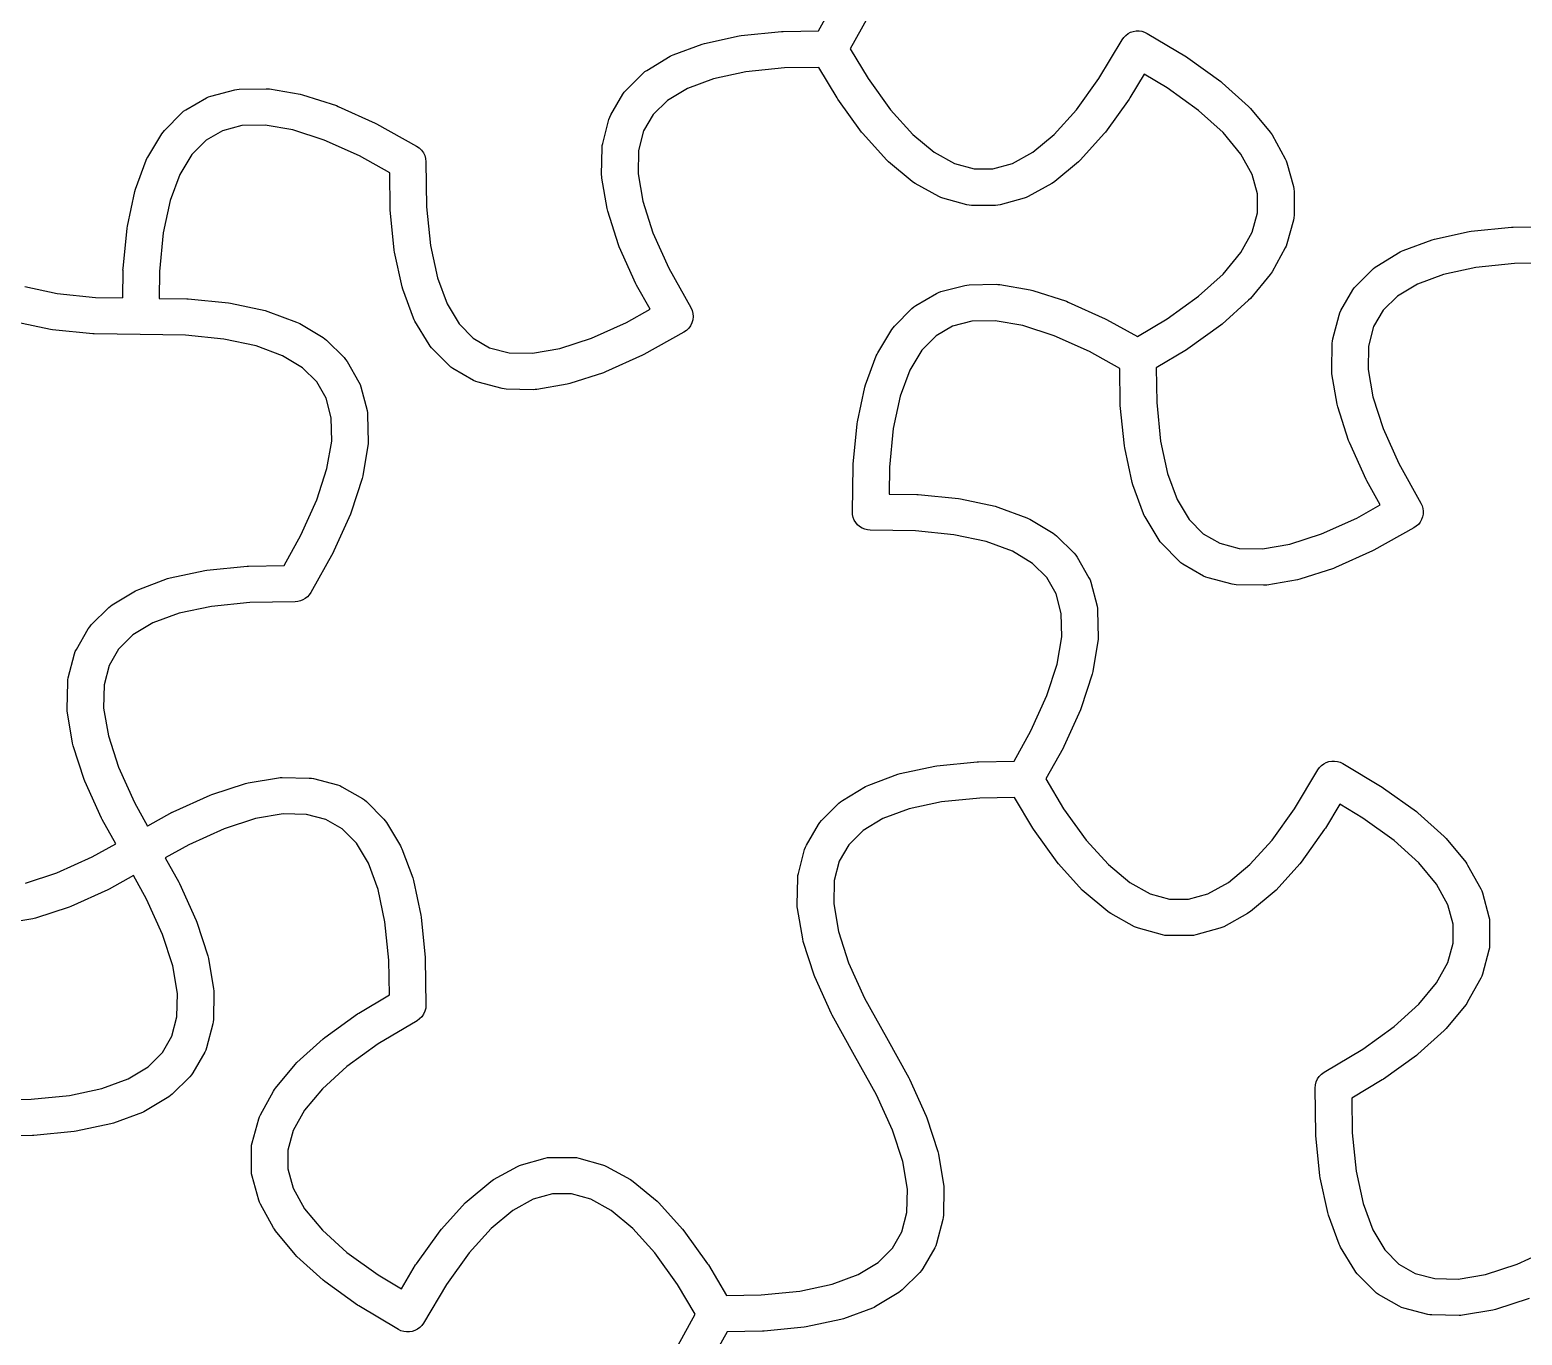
# Model space of a CAD drawing. Header units: millimetres. Extents: x 0 to 304, y 0 to 228.
# Drawn here: x 180.6 to 242.1, y 104.3 to 158 of the extents above; entities that cross this region are included whole.
import ezdxf

# ---------------------------------------------------------------- set-up
doc = ezdxf.new("R2010")
doc.units = ezdxf.units.MM
doc.layers.add('VISIBLE', color=7, linetype='CONTINUOUS')

msp = doc.modelspace()

# ---------------------------------------------------------------- linework, layer by layer
at = {"layer": 'VISIBLE'}
for p, q in [((213.100821, 157.928186), (213.795347, 159.173115)), ((209.921563, 157.736654), (211.579557, 157.903059)), ((211.579557, 157.903059), (211.643412, 157.906727)), ((211.643412, 157.906727), (213.100821, 157.928186)), ((215.120881, 158.470276), (214.410761, 157.197393)), ((225.845655, 157.819591), (225.949897, 157.874219)), ((225.949897, 157.874219), (226.061402, 157.911866)), ((226.061402, 157.911866), (226.177423, 157.931607)), ((226.177423, 157.931607), (226.295104, 157.932956)), ((226.295104, 157.932956), (226.411547, 157.915878)), ((226.411547, 157.915878), (226.523885, 157.880795)), ((226.523885, 157.880795), (226.629351, 157.82857)), ((207.118416, 156.947561), (208.310609, 157.389304)), ((208.310609, 157.389304), (208.414558, 157.41949)), ((208.414558, 157.41949), (209.839825, 157.723865)), ((209.839825, 157.723865), (209.921563, 157.736654)), ((224.64802, 155.973452), (225.600902, 157.569165)), ((225.600902, 157.569165), (225.668982, 157.665163)), ((225.668982, 157.665163), (225.751241, 157.749329)), ((225.751241, 157.749329), (225.845655, 157.819591)), ((226.629351, 157.82857), (228.252546, 156.859278)), ((206.032758, 156.307932), (206.99153, 156.886444)), ((206.99153, 156.886444), (207.053535, 156.919987)), ((207.053535, 156.919987), (207.118416, 156.947561)), ((214.410761, 157.197393), (215.141638, 155.973452)), ((228.252546, 156.859278), (228.306013, 156.824173)), ((228.306013, 156.824173), (229.658676, 155.851065)), ((205.168712, 155.485215), (205.893716, 156.199894)), ((205.893716, 156.199894), (205.960055, 156.258008)), ((205.960055, 156.258008), (206.032758, 156.307932)), ((210.11258, 156.24829), (208.780895, 155.9639)), ((211.697503, 156.407361), (210.11258, 156.24829)), ((213.122905, 156.428349), (211.697503, 156.407361)), ((213.870194, 155.176925), (213.122905, 156.428349)), ((226.504235, 156.156193), (225.919464, 155.176925)), ((227.45602, 155.587833), (226.504235, 156.156193)), ((188.092662, 155.252432), (189.077874, 155.50886)), ((189.077874, 155.50886), (189.164383, 155.526018)), ((189.164383, 155.526018), (189.252307, 155.532902)), ((189.252307, 155.532902), (190.371884, 155.554522)), ((190.371884, 155.554522), (190.442354, 155.552569)), ((190.442354, 155.552569), (190.512329, 155.544008)), ((190.512329, 155.544008), (191.76567, 155.330472)), ((205.045706, 155.326096), (205.101851, 155.409797)), ((205.101851, 155.409797), (205.168712, 155.485215)), ((207.70591, 155.565586), (206.883606, 155.069418)), ((208.780895, 155.9639), (207.70591, 155.565586)), ((215.141638, 155.973452), (216.071859, 154.680404)), ((223.717799, 154.680404), (224.64802, 155.973452)), ((228.749068, 154.657613), (227.45602, 155.587833)), ((229.658676, 155.851065), (229.723068, 155.799121)), ((229.723068, 155.799121), (230.805198, 154.822891)), ((187.056331, 154.685243), (187.906576, 155.176133)), ((187.906576, 155.176133), (187.99705, 155.220548)), ((187.99705, 155.220548), (188.092662, 155.252432)), ((191.76567, 155.330472), (191.870785, 155.304639)), ((191.870785, 155.304639), (193.25729, 154.855602)), ((193.25729, 154.855602), (193.334472, 154.825809)), ((193.334472, 154.825809), (194.853539, 154.140923)), ((204.554816, 154.47585), (205.045706, 155.326096)), ((206.883606, 155.069418), (206.294005, 154.488214)), ((213.905298, 155.123459), (213.870194, 155.176925)), ((214.878406, 153.770796), (213.905298, 155.123459)), ((225.88436, 155.123459), (224.911252, 153.770796)), ((225.919464, 155.176925), (225.88436, 155.123459)), ((230.805198, 154.822891), (230.880128, 154.744774)), ((186.182532, 153.837233), (186.897211, 154.562237)), ((186.897211, 154.562237), (186.972629, 154.629098)), ((186.972629, 154.629098), (187.056331, 154.685243)), ((204.22209, 153.304553), (204.478517, 154.289764)), ((204.478517, 154.289764), (204.510401, 154.385376)), ((204.510401, 154.385376), (204.554816, 154.47585)), ((206.294005, 154.488214), (205.904593, 153.813732)), ((216.071859, 154.680404), (216.98399, 153.669326)), ((222.805668, 153.669326), (223.717799, 154.680404)), ((229.760146, 153.745482), (228.749068, 154.657613)), ((230.880128, 154.744774), (231.691725, 153.766117)), ((185.495983, 152.739419), (186.074494, 153.698191)), ((186.074494, 153.698191), (186.124419, 153.770894)), ((186.124419, 153.770894), (186.182532, 153.837233)), ((188.568695, 153.826356), (187.894212, 153.436944)), ((189.369905, 154.034893), (188.568695, 153.826356)), ((190.330126, 154.053436), (189.369905, 154.034893)), ((191.460248, 153.860893), (190.330126, 154.053436)), ((192.755715, 153.441339), (191.460248, 153.860893)), ((194.853539, 154.140923), (194.910674, 154.112172)), ((194.910674, 154.112172), (196.561703, 153.19109)), ((205.904593, 153.813732), (205.696056, 153.012521)), ((214.930351, 153.706404), (214.878406, 153.770796)), ((215.906581, 152.624274), (214.930351, 153.706404)), ((216.98399, 153.669326), (217.866433, 152.937518)), ((221.923226, 152.937518), (222.805668, 153.669326)), ((224.859307, 153.706404), (223.883078, 152.624274)), ((224.911252, 153.770796), (224.859307, 153.706404)), ((230.491953, 152.863039), (229.760146, 153.745482)), ((231.691725, 153.766117), (231.734127, 153.709797)), ((231.734127, 153.709797), (231.771053, 153.649745)), ((231.771053, 153.649745), (232.312118, 152.669354)), ((187.894212, 153.436944), (187.313009, 152.847343)), ((194.207834, 152.786637), (192.755715, 153.441339)), ((196.561703, 153.19109), (196.669886, 153.117689)), ((196.669886, 153.117689), (196.76368, 153.026617)), ((196.76368, 153.026617), (196.840234, 152.920642)), ((204.176428, 152.010543), (204.198047, 153.130119)), ((204.198047, 153.130119), (204.204931, 153.218044)), ((204.204931, 153.218044), (204.22209, 153.304553)), ((205.696056, 153.012521), (205.677514, 152.052301)), ((184.993123, 151.42034), (185.434866, 152.612533)), ((185.434866, 152.612533), (185.462439, 152.677414)), ((185.462439, 152.677414), (185.495983, 152.739419)), ((187.313009, 152.847343), (186.81684, 152.025039)), ((195.452763, 152.092112), (194.207834, 152.786637)), ((196.840234, 152.920642), (196.897223, 152.802983)), ((196.897223, 152.802983), (196.932915, 152.677216)), ((196.932915, 152.677216), (196.946225, 152.547162)), ((196.946225, 152.547162), (196.973588, 150.688793)), ((215.984697, 152.549344), (215.906581, 152.624274)), ((216.963355, 151.737746), (215.984697, 152.549344)), ((217.866433, 152.937518), (218.707279, 152.473466)), ((218.707279, 152.473466), (219.505417, 152.253459)), ((220.284242, 152.253459), (221.082379, 152.473466)), ((221.082379, 152.473466), (221.923226, 152.937518)), ((223.804961, 152.549344), (222.826304, 151.737746)), ((223.883078, 152.624274), (223.804961, 152.549344)), ((230.956005, 152.022192), (230.491953, 152.863039)), ((232.312118, 152.669354), (232.350119, 152.589767)), ((232.350119, 152.589767), (232.378514, 152.506269)), ((232.378514, 152.506269), (232.649046, 151.524837)), ((186.81684, 152.025039), (186.418526, 150.950054)), ((195.474222, 150.634703), (195.452763, 152.092112)), ((204.178381, 151.940073), (204.176428, 152.010543)), ((204.186942, 151.870098), (204.178381, 151.940073)), ((204.400477, 150.616757), (204.186942, 151.870098)), ((205.677514, 152.052301), (205.870056, 150.922179)), ((217.019674, 151.695345), (216.963355, 151.737746)), ((219.505417, 152.253459), (220.284242, 152.253459)), ((222.826304, 151.737746), (222.769984, 151.695345)), ((231.176013, 151.224055), (230.956005, 152.022192)), ((184.658562, 149.891124), (184.962936, 151.316391)), ((184.962936, 151.316391), (184.993123, 151.42034)), ((217.079727, 151.658419), (217.019674, 151.695345)), ((218.060118, 151.117354), (217.079727, 151.658419)), ((218.139705, 151.079353), (218.060118, 151.117354)), ((221.72954, 151.117354), (221.649953, 151.079353)), ((222.709932, 151.658419), (221.72954, 151.117354)), ((222.769984, 151.695345), (222.709932, 151.658419)), ((231.176013, 150.44523), (231.176013, 151.224055)), ((232.649046, 151.524837), (232.66924, 151.426092)), ((232.66924, 151.426092), (232.676013, 151.325532)), ((232.676013, 151.325532), (232.676013, 150.343753)), ((186.418526, 150.950054), (186.134137, 149.618369)), ((195.47789, 150.570848), (195.474222, 150.634703)), ((195.644295, 148.912853), (195.47789, 150.570848)), ((196.973588, 150.688793), (197.132659, 149.103871)), ((204.42631, 150.511641), (204.400477, 150.616757)), ((204.875347, 149.125136), (204.42631, 150.511641)), ((205.870056, 150.922179), (206.28961, 149.626711)), ((218.223203, 151.050958), (218.139705, 151.079353)), ((219.204635, 150.780426), (218.223203, 151.050958)), ((219.303379, 150.760231), (219.204635, 150.780426)), ((219.40394, 150.753459), (219.303379, 150.760231)), ((220.385719, 150.753459), (219.40394, 150.753459)), ((220.486279, 150.760231), (220.385719, 150.753459)), ((220.585023, 150.780426), (220.486279, 150.760231)), ((221.566455, 151.050958), (220.585023, 150.780426)), ((221.649953, 151.079353), (221.566455, 151.050958)), ((184.645772, 149.809386), (184.658562, 149.891124)), ((230.956005, 149.647093), (231.176013, 150.44523)), ((232.649046, 150.144448), (232.378514, 149.163016)), ((232.66924, 150.243193), (232.649046, 150.144448)), ((232.676013, 150.343753), (232.66924, 150.243193)), ((241.691935, 149.855249), (243.58231, 149.883084)), ((184.479368, 148.151392), (184.645772, 149.809386)), ((186.134137, 149.618369), (185.975066, 148.033447)), ((206.28961, 149.626711), (206.944312, 148.174593)), ((230.491953, 148.806246), (230.956005, 149.647093)), ((237.166939, 148.896083), (238.359132, 149.337827)), ((238.359132, 149.337827), (238.463081, 149.368013)), ((238.463081, 149.368013), (239.888348, 149.672387)), ((239.888348, 149.672387), (239.970085, 149.685177)), ((239.970085, 149.685177), (241.62808, 149.851582)), ((241.62808, 149.851582), (241.691935, 149.855249)), ((195.657085, 148.831116), (195.644295, 148.912853)), ((195.961459, 147.405849), (195.657085, 148.831116)), ((197.132659, 149.103871), (197.417049, 147.772186)), ((204.90514, 149.047955), (204.875347, 149.125136)), ((205.590026, 147.528887), (204.90514, 149.047955)), ((229.760146, 147.923803), (230.491953, 148.806246)), ((232.312118, 148.999931), (231.771053, 148.01954)), ((232.350119, 149.079519), (232.312118, 148.999931)), ((232.378514, 149.163016), (232.350119, 149.079519)), ((236.081281, 148.256455), (237.040053, 148.834966)), ((237.040053, 148.834966), (237.102058, 148.86851)), ((237.102058, 148.86851), (237.166939, 148.896083)), ((184.4757, 148.087537), (184.458907, 146.947081)), ((184.4757, 148.087537), (184.479368, 148.151392)), ((185.975066, 148.033447), (185.958745, 146.924997)), ((206.944312, 148.174593), (207.849799, 146.551517)), ((235.217234, 147.433738), (235.942238, 148.148417)), ((235.942238, 148.148417), (236.008578, 148.206531)), ((236.008578, 148.206531), (236.081281, 148.256455)), ((240.161103, 148.196812), (238.829418, 147.912423)), ((241.746025, 148.355883), (240.161103, 148.196812)), ((243.171428, 148.376871), (241.746025, 148.355883)), ((197.417049, 147.772186), (197.815363, 146.697201)), ((205.618778, 147.471753), (205.590026, 147.528887)), ((206.174463, 146.475693), (205.618778, 147.471753)), ((218.141185, 147.200954), (219.126396, 147.457382)), ((219.126396, 147.457382), (219.212905, 147.47454)), ((219.212905, 147.47454), (219.30083, 147.481425)), ((219.30083, 147.481425), (220.420406, 147.503044)), ((220.420406, 147.503044), (220.490876, 147.501091)), ((220.490876, 147.501091), (220.560851, 147.49253)), ((220.560851, 147.49253), (221.814192, 147.278995)), ((228.749068, 147.011673), (229.760146, 147.923803)), ((231.691725, 147.903168), (230.880128, 146.924511)), ((231.734127, 147.959488), (231.691725, 147.903168)), ((231.771053, 148.01954), (231.734127, 147.959488)), ((235.150373, 147.35832), (235.217234, 147.433738)), ((237.754433, 147.514109), (236.932128, 147.01794)), ((238.829418, 147.912423), (237.754433, 147.514109)), ((180.43385, 147.406862), (181.765535, 147.122473)), ((181.765535, 147.122473), (183.350457, 146.963402)), ((183.350457, 146.963402), (184.458907, 146.947081)), ((185.958745, 146.924997), (187.099201, 146.908204)), ((187.099201, 146.908204), (187.163056, 146.904536)), ((187.163056, 146.904536), (188.82105, 146.738132)), ((195.991645, 147.3019), (195.961459, 147.405849)), ((196.433388, 146.109707), (195.991645, 147.3019)), ((217.104853, 146.633766), (217.955099, 147.124655)), ((217.955099, 147.124655), (218.045573, 147.169071)), ((218.045573, 147.169071), (218.141185, 147.200954)), ((221.814192, 147.278995), (221.919308, 147.253162)), ((221.919308, 147.253162), (223.305813, 146.804125)), ((223.305813, 146.804125), (223.382994, 146.774332)), ((227.45602, 146.081452), (228.749068, 147.011673)), ((230.805198, 146.846394), (229.723068, 145.870165)), ((230.880128, 146.924511), (230.805198, 146.846394)), ((234.603339, 146.424373), (235.094228, 147.274618)), ((235.094228, 147.274618), (235.150373, 147.35832)), ((236.932128, 147.01794), (236.342528, 146.436737)), ((188.82105, 146.738132), (188.902788, 146.725342)), ((188.902788, 146.725342), (190.328055, 146.420968)), ((190.328055, 146.420968), (190.432004, 146.390781)), ((190.432004, 146.390781), (191.624197, 145.949038)), ((197.815363, 146.697201), (198.311531, 145.874897)), ((205.206356, 145.935602), (206.174463, 146.475693)), ((207.849799, 146.551517), (207.903299, 146.432231)), ((207.903299, 146.432231), (207.935272, 146.305468)), ((207.935272, 146.305468), (207.944748, 146.175078)), ((216.231055, 145.785756), (216.945734, 146.51076)), ((216.945734, 146.51076), (217.021152, 146.577621)), ((217.021152, 146.577621), (217.104853, 146.633766)), ((223.382994, 146.774332), (224.902062, 146.089446)), ((234.270612, 145.253075), (234.52704, 146.238287)), ((234.52704, 146.238287), (234.558924, 146.333899)), ((234.558924, 146.333899), (234.603339, 146.424373)), ((236.342528, 146.436737), (235.953115, 145.762254)), ((181.49278, 145.646898), (180.067513, 145.951272)), ((181.574517, 145.634108), (181.49278, 145.646898)), ((183.232512, 145.467703), (181.574517, 145.634108)), ((191.624197, 145.949038), (191.689078, 145.921465)), ((191.689078, 145.921465), (191.751083, 145.887921)), ((191.751083, 145.887921), (192.709855, 145.30941)), ((196.460962, 146.044826), (196.433388, 146.109707)), ((196.494506, 145.982821), (196.460962, 146.044826)), ((197.073017, 145.024049), (196.494506, 145.982821)), ((198.311531, 145.874897), (198.892735, 145.285296)), ((203.754238, 145.280901), (205.206356, 145.935602)), ((207.668409, 145.604551), (207.560226, 145.53115)), ((207.762203, 145.695623), (207.668409, 145.604551)), ((207.838757, 145.801598), (207.762203, 145.695623)), ((207.895746, 145.919256), (207.838757, 145.801598)), ((207.931438, 146.045024), (207.895746, 145.919256)), ((207.944748, 146.175078), (207.931438, 146.045024)), ((215.544506, 144.687941), (216.123017, 145.646713)), ((216.123017, 145.646713), (216.172941, 145.719416)), ((216.172941, 145.719416), (216.231055, 145.785756)), ((218.617217, 145.774879), (217.942735, 145.385466)), ((219.418428, 145.983416), (218.617217, 145.774879)), ((220.378649, 146.001958), (219.418428, 145.983416)), ((221.50877, 145.809416), (220.378649, 146.001958)), ((222.804238, 145.389862), (221.50877, 145.809416)), ((224.902062, 146.089446), (224.959196, 146.060694)), ((224.959196, 146.060694), (226.232079, 145.350574)), ((226.232079, 145.350574), (227.45602, 146.081452)), ((229.658676, 145.81822), (228.306013, 144.845112)), ((229.723068, 145.870165), (229.658676, 145.81822)), ((235.953115, 145.762254), (235.744579, 144.961044)), ((183.296367, 145.464036), (183.232512, 145.467703)), ((185.186742, 145.436201), (183.296367, 145.464036)), ((187.045111, 145.408838), (185.186742, 145.436201)), ((188.630033, 145.249767), (187.045111, 145.408838)), ((189.961718, 144.965378), (188.630033, 145.249767)), ((191.036703, 144.567063), (189.961718, 144.965378)), ((192.709855, 145.30941), (192.782558, 145.259485)), ((192.782558, 145.259485), (192.848897, 145.201372)), ((192.848897, 145.201372), (193.573901, 144.486693)), ((197.122941, 144.951346), (197.073017, 145.024049)), ((198.892735, 145.285296), (199.567217, 144.895883)), ((202.45877, 144.861347), (203.754238, 145.280901)), ((207.560226, 145.53115), (205.909196, 144.610068)), ((217.942735, 145.385466), (217.361531, 144.795866)), ((224.256356, 144.73516), (222.804238, 145.389862)), ((234.22495, 143.959065), (234.24657, 145.078642)), ((234.24657, 145.078642), (234.253454, 145.166567)), ((234.253454, 145.166567), (234.270612, 145.253075)), ((235.744579, 144.961044), (235.726036, 144.000823)), ((191.859007, 144.070895), (191.036703, 144.567063)), ((193.573901, 144.486693), (193.640762, 144.411275)), ((193.640762, 144.411275), (193.696907, 144.327573)), ((197.181055, 144.885006), (197.122941, 144.951346)), ((197.895734, 144.160002), (197.181055, 144.885006)), ((199.567217, 144.895883), (200.368428, 144.687347)), ((200.368428, 144.687347), (201.328649, 144.668804)), ((201.328649, 144.668804), (202.45877, 144.861347)), ((205.852062, 144.581317), (204.332994, 143.896431)), ((205.909196, 144.610068), (205.852062, 144.581317)), ((215.041645, 143.368863), (215.483388, 144.561056)), ((215.483388, 144.561056), (215.510962, 144.625936)), ((215.510962, 144.625936), (215.544506, 144.687941)), ((217.361531, 144.795866), (216.865363, 143.973562)), ((225.501286, 144.040635), (224.256356, 144.73516)), ((228.252546, 144.810008), (227.001123, 144.062719)), ((228.306013, 144.845112), (228.252546, 144.810008)), ((192.448608, 143.489692), (191.859007, 144.070895)), ((193.696907, 144.327573), (194.187797, 143.477328)), ((197.971152, 144.093141), (197.895734, 144.160002)), ((198.054853, 144.036996), (197.971152, 144.093141)), ((198.905099, 143.546107), (198.054853, 144.036996)), ((204.255813, 143.866638), (202.869308, 143.4176)), ((204.332994, 143.896431), (204.255813, 143.866638)), ((216.865363, 143.973562), (216.467049, 142.898577)), ((225.522745, 142.583226), (225.501286, 144.040635)), ((227.001123, 144.062719), (227.022111, 142.637316)), ((234.226903, 143.888596), (234.22495, 143.959065)), ((234.235464, 143.81862), (234.226903, 143.888596)), ((234.449, 142.56528), (234.235464, 143.81862)), ((235.726036, 144.000823), (235.918579, 142.870702)), ((192.83802, 142.815209), (192.448608, 143.489692)), ((194.187797, 143.477328), (194.232212, 143.386854)), ((194.232212, 143.386854), (194.264096, 143.291241)), ((194.264096, 143.291241), (194.520524, 142.30603)), ((198.995573, 143.501692), (198.905099, 143.546107)), ((199.091185, 143.469808), (198.995573, 143.501692)), ((200.076396, 143.21338), (199.091185, 143.469808)), ((200.162905, 143.196222), (200.076396, 143.21338)), ((200.25083, 143.189338), (200.162905, 143.196222)), ((201.370406, 143.167718), (200.25083, 143.189338)), ((201.440876, 143.169671), (201.370406, 143.167718)), ((201.510851, 143.178232), (201.440876, 143.169671)), ((202.764192, 143.391768), (201.510851, 143.178232)), ((202.869308, 143.4176), (202.764192, 143.391768)), ((214.707085, 141.839647), (215.011459, 143.264913)), ((215.011459, 143.264913), (215.041645, 143.368863)), ((193.046557, 142.013998), (192.83802, 142.815209)), ((216.467049, 142.898577), (216.182659, 141.566892)), ((225.526413, 142.51937), (225.522745, 142.583226)), ((225.692818, 140.861376), (225.526413, 142.51937)), ((227.022111, 142.637316), (227.181182, 141.052393)), ((234.474832, 142.460164), (234.449, 142.56528)), ((235.918579, 142.870702), (236.338133, 141.575234)), ((193.0651, 141.053778), (193.046557, 142.013998)), ((194.520524, 142.30603), (194.537682, 142.219521)), ((194.537682, 142.219521), (194.544566, 142.131597)), ((194.544566, 142.131597), (194.566186, 141.01202)), ((234.92387, 141.073659), (234.474832, 142.460164)), ((214.52789, 140.099915), (214.694295, 141.757909)), ((214.694295, 141.757909), (214.707085, 141.839647)), ((216.182659, 141.566892), (216.023588, 139.981969)), ((236.338133, 141.575234), (236.992834, 140.123115)), ((192.872557, 139.923656), (193.0651, 141.053778)), ((194.555672, 140.871575), (194.342136, 139.618234)), ((194.564233, 140.94155), (194.555672, 140.871575)), ((194.566186, 141.01202), (194.564233, 140.94155)), ((225.705607, 140.779639), (225.692818, 140.861376)), ((226.009982, 139.354372), (225.705607, 140.779639)), ((227.181182, 141.052393), (227.465571, 139.720709)), ((234.953662, 140.996478), (234.92387, 141.073659)), ((235.638549, 139.47741), (234.953662, 140.996478)), ((214.524222, 140.036059), (214.52789, 140.099915)), ((236.992834, 140.123115), (237.898321, 138.500039)), ((192.453003, 138.628189), (192.872557, 139.923656)), ((194.316303, 139.513118), (193.867266, 138.126614)), ((194.342136, 139.618234), (194.316303, 139.513118)), ((214.496388, 138.145685), (214.524222, 140.036059)), ((216.023588, 139.981969), (216.007267, 138.873519)), ((227.465571, 139.720709), (227.863886, 138.645723)), ((235.6673, 139.420276), (235.638549, 139.47741)), ((216.007267, 138.873519), (217.147723, 138.856727)), ((217.147723, 138.856727), (217.211579, 138.853059)), ((217.211579, 138.853059), (218.869573, 138.686654)), ((226.040168, 139.250422), (226.009982, 139.354372)), ((226.481911, 138.058229), (226.040168, 139.250422)), ((236.222985, 138.424216), (235.6673, 139.420276)), ((191.798301, 137.17607), (192.453003, 138.628189)), ((218.869573, 138.686654), (218.951311, 138.673865)), ((218.951311, 138.673865), (220.376577, 138.36949)), ((220.376577, 138.36949), (220.480527, 138.339304)), ((220.480527, 138.339304), (221.67272, 137.897561)), ((227.863886, 138.645723), (228.360054, 137.823419)), ((235.254879, 137.884125), (236.222985, 138.424216)), ((237.898321, 138.500039), (237.947418, 138.393081)), ((237.947418, 138.393081), (237.979179, 138.279759)), ((237.979179, 138.279759), (237.992821, 138.162863)), ((193.837473, 138.049432), (193.152587, 136.530365)), ((193.867266, 138.126614), (193.837473, 138.049432)), ((214.503893, 138.028235), (214.496388, 138.145685)), ((214.529679, 137.913407), (214.503893, 138.028235)), ((214.573111, 137.804025), (214.529679, 137.913407)), ((214.633119, 137.702785), (214.573111, 137.804025)), ((214.708226, 137.612178), (214.633119, 137.702785)), ((214.796582, 137.534436), (214.708226, 137.612178)), ((221.67272, 137.897561), (221.7376, 137.869987)), ((221.7376, 137.869987), (221.799606, 137.836444)), ((221.799606, 137.836444), (222.758377, 137.257932)), ((226.509485, 137.993349), (226.481911, 138.058229)), ((226.543028, 137.931344), (226.509485, 137.993349)), ((227.121539, 136.972572), (226.543028, 137.931344)), ((228.360054, 137.823419), (228.941258, 137.233819)), ((233.80276, 137.229423), (235.254879, 137.884125)), ((237.793261, 137.624643), (237.70671, 137.544897)), ((237.866273, 137.716947), (237.793261, 137.624643)), ((237.923945, 137.819536), (237.866273, 137.716947)), ((237.96486, 137.929884), (237.923945, 137.819536)), ((237.988008, 138.045273), (237.96486, 137.929884)), ((237.992821, 138.162863), (237.988008, 138.045273)), ((191.103776, 135.931141), (191.798301, 137.17607)), ((214.896012, 137.471473), (214.796582, 137.534436)), ((215.004067, 137.42484), (214.896012, 137.471473)), ((215.118087, 137.395684), (215.004067, 137.42484)), ((215.235265, 137.384724), (215.118087, 137.395684)), ((217.093633, 137.357361), (215.235265, 137.384724)), ((218.678556, 137.19829), (217.093633, 137.357361)), ((220.010241, 136.9139), (218.678556, 137.19829)), ((222.758377, 137.257932), (222.83108, 137.208008)), ((222.83108, 137.208008), (222.89742, 137.149894)), ((222.89742, 137.149894), (223.622424, 136.435215)), ((228.941258, 137.233819), (229.61574, 136.844406)), ((232.507293, 136.809869), (233.80276, 137.229423)), ((237.608749, 137.479673), (235.957719, 136.558591)), ((237.70671, 137.544897), (237.608749, 137.479673)), ((193.123836, 136.47323), (192.202754, 134.822201)), ((193.152587, 136.530365), (193.123836, 136.47323)), ((221.085226, 136.515586), (220.010241, 136.9139)), ((221.90753, 136.019418), (221.085226, 136.515586)), ((223.622424, 136.435215), (223.689285, 136.359797)), ((223.689285, 136.359797), (223.74543, 136.276096)), ((227.171464, 136.899869), (227.121539, 136.972572)), ((227.229578, 136.833529), (227.171464, 136.899869)), ((227.944256, 136.108525), (227.229578, 136.833529)), ((229.61574, 136.844406), (230.416951, 136.635869)), ((230.416951, 136.635869), (231.377171, 136.617327)), ((231.377171, 136.617327), (232.507293, 136.809869)), ((235.900584, 136.52984), (234.381517, 135.844953)), ((235.957719, 136.558591), (235.900584, 136.52984)), ((187.924517, 135.739609), (189.582512, 135.906014)), ((189.582512, 135.906014), (189.646367, 135.909682)), ((189.646367, 135.909682), (191.103776, 135.931141)), ((222.49713, 135.438214), (221.90753, 136.019418)), ((223.74543, 136.276096), (224.236319, 135.42585)), ((228.019674, 136.041664), (227.944256, 136.108525)), ((228.103376, 135.985519), (228.019674, 136.041664)), ((228.953621, 135.49463), (228.103376, 135.985519)), ((234.304335, 135.815161), (232.917831, 135.366123)), ((234.381517, 135.844953), (234.304335, 135.815161)), ((185.121371, 134.950515), (186.313564, 135.392259)), ((186.313564, 135.392259), (186.417513, 135.422445)), ((186.417513, 135.422445), (187.84278, 135.726819)), ((187.84278, 135.726819), (187.924517, 135.739609)), ((222.886543, 134.763732), (222.49713, 135.438214)), ((224.236319, 135.42585), (224.280735, 135.335376)), ((224.280735, 135.335376), (224.312618, 135.239764)), ((224.312618, 135.239764), (224.569046, 134.254553)), ((229.044095, 135.450214), (228.953621, 135.49463)), ((229.139708, 135.418331), (229.044095, 135.450214)), ((230.124919, 135.161903), (229.139708, 135.418331)), ((230.211428, 135.144745), (230.124919, 135.161903)), ((230.299353, 135.137861), (230.211428, 135.144745)), ((231.418929, 135.116241), (230.299353, 135.137861)), ((232.812715, 135.34029), (231.559374, 135.126755)), ((232.917831, 135.366123), (232.812715, 135.34029)), ((184.035713, 134.310887), (184.994485, 134.889398)), ((184.994485, 134.889398), (185.05649, 134.922942)), ((185.05649, 134.922942), (185.121371, 134.950515)), ((191.88311, 134.516735), (191.779378, 134.47425)), ((191.979352, 134.574206), (191.88311, 134.516735)), ((192.065953, 134.645378), (191.979352, 134.574206)), ((192.140979, 134.728664), (192.065953, 134.645378)), ((192.202754, 134.822201), (192.140979, 134.728664)), ((223.09508, 133.962521), (222.886543, 134.763732)), ((231.489399, 135.118194), (231.418929, 135.116241)), ((231.559374, 135.126755), (231.489399, 135.118194)), ((183.171666, 133.48817), (183.89667, 134.202849)), ((183.89667, 134.202849), (183.96301, 134.260963)), ((183.96301, 134.260963), (184.035713, 134.310887)), ((186.78385, 133.966855), (185.708865, 133.568541)), ((188.115535, 134.251244), (186.78385, 133.966855)), ((189.700457, 134.410315), (188.115535, 134.251244)), ((191.558826, 134.437679), (189.700457, 134.410315)), ((191.670472, 134.4477), (191.558826, 134.437679)), ((191.779378, 134.47425), (191.670472, 134.4477)), ((223.113622, 133.002301), (223.09508, 133.962521)), ((224.569046, 134.254553), (224.586204, 134.168044)), ((224.586204, 134.168044), (224.593089, 134.080119)), ((224.593089, 134.080119), (224.614708, 132.960543)), ((182.557771, 132.478805), (183.04866, 133.32905)), ((183.04866, 133.32905), (183.104806, 133.412752)), ((183.104806, 133.412752), (183.171666, 133.48817)), ((185.708865, 133.568541), (184.886561, 133.072372)), ((184.886561, 133.072372), (184.29696, 132.491169)), ((222.92108, 131.872179), (223.113622, 133.002301)), ((224.604194, 132.820098), (224.390659, 131.566757)), ((224.612755, 132.890073), (224.604194, 132.820098)), ((224.614708, 132.960543), (224.612755, 132.890073)), ((182.225044, 131.307507), (182.481472, 132.292719)), ((182.481472, 132.292719), (182.513356, 132.388331)), ((182.513356, 132.388331), (182.557771, 132.478805)), ((184.29696, 132.491169), (183.907547, 131.816686)), ((183.907547, 131.816686), (183.699011, 131.015476)), ((222.501526, 130.576711), (222.92108, 131.872179)), ((224.364826, 131.461641), (223.915789, 130.075136)), ((224.390659, 131.566757), (224.364826, 131.461641)), ((182.179382, 130.013497), (182.201002, 131.133074)), ((182.201002, 131.133074), (182.207886, 131.220999)), ((182.207886, 131.220999), (182.225044, 131.307507)), ((183.699011, 131.015476), (183.680468, 130.055255)), ((221.846824, 129.124593), (222.501526, 130.576711)), ((182.181335, 129.943028), (182.179382, 130.013497)), ((182.189896, 129.873053), (182.181335, 129.943028)), ((182.403432, 128.619712), (182.189896, 129.873053)), ((183.680468, 130.055255), (183.873011, 128.925134)), ((223.885996, 129.997955), (223.20111, 128.478887)), ((223.915789, 130.075136), (223.885996, 129.997955)), ((221.152299, 127.879664), (221.846824, 129.124593)), ((182.429264, 128.514596), (182.403432, 128.619712)), ((182.878302, 127.128091), (182.429264, 128.514596)), ((183.873011, 128.925134), (184.292565, 127.629666)), ((223.172358, 128.421753), (222.462238, 127.14887)), ((223.20111, 128.478887), (223.172358, 128.421753)), ((217.97304, 127.688132), (219.631034, 127.854536)), ((219.631034, 127.854536), (219.69489, 127.858204)), ((219.69489, 127.858204), (221.152299, 127.879664)), ((233.802719, 127.700807), (233.897132, 127.771069)), ((233.897132, 127.771069), (234.001375, 127.825696)), ((234.001375, 127.825696), (234.112879, 127.863344)), ((234.112879, 127.863344), (234.2289, 127.883085)), ((234.2289, 127.883085), (234.346581, 127.884433)), ((234.346581, 127.884433), (234.463024, 127.867355)), ((234.463024, 127.867355), (234.575362, 127.832272)), ((234.575362, 127.832272), (234.680829, 127.780048)), ((234.680829, 127.780048), (236.304024, 126.810755)), ((184.292565, 127.629666), (184.947266, 126.177547)), ((189.628421, 126.983427), (190.881762, 127.196962)), ((190.881762, 127.196962), (190.951737, 127.205523)), ((190.951737, 127.205523), (191.022207, 127.207476)), ((191.022207, 127.207476), (192.141783, 127.185857)), ((192.141783, 127.185857), (192.229708, 127.178972)), ((192.229708, 127.178972), (192.316217, 127.161814)), ((192.316217, 127.161814), (193.301428, 126.905386)), ((215.169893, 126.899038), (216.362086, 127.340781)), ((216.362086, 127.340781), (216.466036, 127.370968)), ((216.466036, 127.370968), (217.891303, 127.675342)), ((217.891303, 127.675342), (217.97304, 127.688132)), ((222.462238, 127.14887), (223.193116, 125.924929)), ((232.699497, 125.924929), (233.652379, 127.520642)), ((233.652379, 127.520642), (233.720459, 127.61664)), ((233.720459, 127.61664), (233.802719, 127.700807)), ((182.908095, 127.05091), (182.878302, 127.128091)), ((183.592981, 125.531842), (182.908095, 127.05091)), ((188.1368, 126.508557), (189.523305, 126.957594)), ((189.523305, 126.957594), (189.628421, 126.983427)), ((193.301428, 126.905386), (193.39704, 126.873503)), ((193.39704, 126.873503), (193.487514, 126.829088)), ((193.487514, 126.829088), (194.33776, 126.338198)), ((214.084236, 126.25941), (215.043008, 126.837921)), ((215.043008, 126.837921), (215.105013, 126.871465)), ((215.105013, 126.871465), (215.169893, 126.899038)), ((236.304024, 126.810755), (236.35749, 126.775651)), ((236.35749, 126.775651), (237.710153, 125.802543)), ((184.947266, 126.177547), (185.487357, 125.209441)), ((186.540551, 125.793878), (188.059619, 126.478764)), ((188.059619, 126.478764), (188.1368, 126.508557)), ((194.33776, 126.338198), (194.421461, 126.282053)), ((194.421461, 126.282053), (194.496879, 126.215192)), ((194.496879, 126.215192), (195.211558, 125.490188)), ((213.220189, 125.436693), (213.945193, 126.151372)), ((213.945193, 126.151372), (214.011533, 126.209485)), ((214.011533, 126.209485), (214.084236, 126.25941)), ((218.164057, 126.199767), (216.832373, 125.915378)), ((219.74898, 126.358838), (218.164057, 126.199767)), ((221.174383, 126.379826), (219.74898, 126.358838)), ((221.921672, 125.128403), (221.174383, 126.379826)), ((223.193116, 125.924929), (224.123337, 124.631881)), ((231.769277, 124.631881), (232.699497, 125.924929)), ((234.555712, 126.10767), (233.970942, 125.128403)), ((235.507497, 125.539311), (234.555712, 126.10767)), ((183.621732, 125.474708), (183.592981, 125.531842)), ((184.177418, 124.478648), (183.621732, 125.474708)), ((186.483417, 125.765126), (185.487357, 125.209441)), ((186.483417, 125.765126), (186.540551, 125.793878)), ((189.933843, 125.513848), (188.638375, 125.094294)), ((191.063965, 125.70639), (189.933843, 125.513848)), ((192.024185, 125.687848), (191.063965, 125.70639)), ((192.825396, 125.479311), (192.024185, 125.687848)), ((193.499878, 125.089898), (192.825396, 125.479311)), ((195.211558, 125.490188), (195.269672, 125.423848)), ((195.269672, 125.423848), (195.319596, 125.351145)), ((195.319596, 125.351145), (195.898108, 124.392374)), ((213.097183, 125.277573), (213.153328, 125.361275)), ((213.153328, 125.361275), (213.220189, 125.436693)), ((215.757387, 125.517063), (214.935083, 125.020895)), ((216.832373, 125.915378), (215.757387, 125.517063)), ((236.800545, 124.60909), (235.507497, 125.539311)), ((237.710153, 125.802543), (237.774545, 125.750598)), ((237.774545, 125.750598), (238.856675, 124.774369)), ((188.638375, 125.094294), (187.186257, 124.439592)), ((194.081082, 124.500298), (193.499878, 125.089898)), ((212.606294, 124.427328), (213.097183, 125.277573)), ((214.935083, 125.020895), (214.345483, 124.439692)), ((221.956776, 125.074936), (221.921672, 125.128403)), ((222.929884, 123.722273), (221.956776, 125.074936)), ((233.935837, 125.074936), (232.962729, 123.722273)), ((233.970942, 125.128403), (233.935837, 125.074936)), ((238.856675, 124.774369), (238.931605, 124.696252)), ((238.931605, 124.696252), (239.743203, 123.717594)), ((183.209311, 123.938557), (184.177418, 124.478648)), ((187.186257, 124.439592), (186.21815, 123.899502)), ((194.57725, 123.677994), (194.081082, 124.500298)), ((195.898108, 124.392374), (195.931651, 124.330368)), ((195.931651, 124.330368), (195.959225, 124.265488)), ((195.959225, 124.265488), (196.400968, 123.073295)), ((212.273567, 123.25603), (212.529995, 124.241241)), ((212.529995, 124.241241), (212.561878, 124.336854)), ((212.561878, 124.336854), (212.606294, 124.427328)), ((214.345483, 124.439692), (213.95607, 123.765209)), ((224.123337, 124.631881), (225.035467, 123.620803)), ((230.857146, 123.620803), (231.769277, 124.631881)), ((237.811623, 123.696959), (236.800545, 124.60909)), ((181.757192, 123.283855), (183.209311, 123.938557)), ((186.21815, 123.899502), (186.773836, 122.903442)), ((194.975564, 122.603009), (194.57725, 123.677994)), ((213.95607, 123.765209), (213.747533, 122.963998)), ((222.981829, 123.657881), (222.929884, 123.722273)), ((223.958058, 122.575751), (222.981829, 123.657881)), ((225.035467, 123.620803), (225.91791, 122.888996)), ((229.974703, 122.888996), (230.857146, 123.620803)), ((232.910785, 123.657881), (231.934555, 122.575751)), ((232.962729, 123.722273), (232.910785, 123.657881)), ((238.543431, 122.814516), (237.811623, 123.696959)), ((239.743203, 123.717594), (239.785604, 123.661275)), ((239.785604, 123.661275), (239.82253, 123.601223)), ((239.82253, 123.601223), (240.363596, 122.620831)), ((180.461725, 122.864301), (181.757192, 123.283855)), ((184.908211, 123.168708), (183.912151, 122.613023)), ((185.448301, 122.200602), (184.908211, 123.168708)), ((186.773836, 122.903442), (186.802587, 122.846307)), ((186.802587, 122.846307), (187.487473, 121.32724)), ((196.400968, 123.073295), (196.431154, 122.969346)), ((196.431154, 122.969346), (196.735529, 121.544079)), ((212.227905, 121.96202), (212.249525, 123.081597)), ((212.249525, 123.081597), (212.256409, 123.169521)), ((212.256409, 123.169521), (212.273567, 123.25603)), ((213.747533, 122.963998), (213.728991, 122.003778)), ((225.91791, 122.888996), (226.758757, 122.424944)), ((229.133856, 122.424944), (229.974703, 122.888996)), ((183.855016, 122.584272), (182.335949, 121.899385)), ((183.912151, 122.613023), (183.855016, 122.584272)), ((195.259954, 121.271324), (194.975564, 122.603009)), ((224.036175, 122.500821), (223.958058, 122.575751)), ((225.014832, 121.689224), (224.036175, 122.500821)), ((226.758757, 122.424944), (227.556894, 122.204936)), ((228.335719, 122.204936), (229.133856, 122.424944)), ((231.856438, 122.500821), (230.877781, 121.689224)), ((231.934555, 122.575751), (231.856438, 122.500821)), ((239.007483, 121.97367), (238.543431, 122.814516)), ((240.363596, 122.620831), (240.401596, 122.541244)), ((240.401596, 122.541244), (240.429991, 122.457746)), ((240.429991, 122.457746), (240.700524, 121.476314)), ((182.258767, 121.869593), (180.872263, 121.420555)), ((182.335949, 121.899385), (182.258767, 121.869593)), ((186.103003, 120.748483), (185.448301, 122.200602)), ((212.229858, 121.89155), (212.227905, 121.96202)), ((212.238419, 121.821575), (212.229858, 121.89155)), ((212.451954, 120.568234), (212.238419, 121.821575)), ((213.728991, 122.003778), (213.921533, 120.873656)), ((225.071152, 121.646822), (225.014832, 121.689224)), ((225.131204, 121.609896), (225.071152, 121.646822)), ((227.556894, 122.204936), (228.335719, 122.204936)), ((230.821461, 121.646822), (230.761409, 121.609896)), ((230.877781, 121.689224), (230.821461, 121.646822)), ((239.22749, 121.175533), (239.007483, 121.97367)), ((180.767147, 121.394723), (179.513806, 121.181187)), ((180.872263, 121.420555), (180.767147, 121.394723)), ((187.487473, 121.32724), (187.517266, 121.250058)), ((187.517266, 121.250058), (187.966303, 119.863554)), ((195.419025, 119.686401), (195.259954, 121.271324)), ((196.735529, 121.544079), (196.748318, 121.462341)), ((196.748318, 121.462341), (196.914723, 119.804347)), ((226.111595, 121.068831), (225.131204, 121.609896)), ((226.191183, 121.030831), (226.111595, 121.068831)), ((226.27468, 121.002435), (226.191183, 121.030831)), ((229.701431, 121.030831), (229.617933, 121.002435)), ((229.781018, 121.068831), (229.701431, 121.030831)), ((230.761409, 121.609896), (229.781018, 121.068831)), ((239.22749, 120.396707), (239.22749, 121.175533)), ((240.700524, 121.476314), (240.720718, 121.37757)), ((240.720718, 121.37757), (240.72749, 121.277009)), ((240.72749, 121.277009), (240.72749, 120.295231)), ((186.522557, 119.453016), (186.103003, 120.748483)), ((212.477787, 120.463118), (212.451954, 120.568234)), ((212.926825, 119.076614), (212.477787, 120.463118)), ((213.921533, 120.873656), (214.341087, 119.578189)), ((227.256112, 120.731903), (226.27468, 121.002435)), ((227.354857, 120.711709), (227.256112, 120.731903)), ((227.455417, 120.704936), (227.354857, 120.711709)), ((228.437196, 120.704936), (227.455417, 120.704936)), ((228.537756, 120.711709), (228.437196, 120.704936)), ((228.636501, 120.731903), (228.537756, 120.711709)), ((229.617933, 121.002435), (228.636501, 120.731903)), ((239.007483, 119.59857), (239.22749, 120.396707)), ((187.966303, 119.863554), (187.992136, 119.758438)), ((196.914723, 119.804347), (196.918391, 119.740491)), ((240.700524, 120.095926), (240.429991, 119.114494)), ((240.720718, 120.19467), (240.700524, 120.095926)), ((240.72749, 120.295231), (240.720718, 120.19467)), ((186.7151, 118.322894), (186.522557, 119.453016)), ((187.992136, 119.758438), (188.205672, 118.505097)), ((195.440013, 118.260998), (195.419025, 119.686401)), ((196.918391, 119.740491), (196.946225, 117.850117)), ((214.341087, 119.578189), (214.995789, 118.12607)), ((238.543431, 118.757724), (239.007483, 119.59857)), ((212.956617, 118.999432), (212.926825, 119.076614)), ((213.641504, 117.480365), (212.956617, 118.999432)), ((237.811623, 117.875281), (238.543431, 118.757724)), ((240.363596, 118.951409), (239.82253, 117.971017)), ((240.401596, 119.030996), (240.363596, 118.951409)), ((240.429991, 119.114494), (240.401596, 119.030996)), ((186.696557, 117.362674), (186.7151, 118.322894)), ((188.216186, 118.364652), (188.194566, 117.245075)), ((188.205672, 118.505097), (188.214233, 118.435122)), ((188.214233, 118.435122), (188.216186, 118.364652)), ((194.188589, 117.51371), (195.440013, 118.260998)), ((214.995789, 118.12607), (215.901276, 116.502994)), ((239.82253, 117.971017), (239.785604, 117.910965)), ((186.48802, 116.561463), (186.696557, 117.362674)), ((192.78246, 116.505498), (194.135123, 117.478605)), ((194.135123, 117.478605), (194.188589, 117.51371)), ((196.777875, 117.365495), (196.686804, 117.271701)), ((196.851276, 117.473678), (196.777875, 117.365495)), ((196.904776, 117.592963), (196.851276, 117.473678)), ((196.93675, 117.719727), (196.904776, 117.592963)), ((196.946225, 117.850117), (196.93675, 117.719727)), ((213.670255, 117.42323), (213.641504, 117.480365)), ((214.591337, 115.772201), (213.670255, 117.42323)), ((236.800545, 116.96315), (237.811623, 117.875281)), ((239.743203, 117.854645), (238.931605, 116.875988)), ((239.785604, 117.910965), (239.743203, 117.854645)), ((188.170524, 117.070642), (187.914096, 116.085431)), ((188.187682, 117.157151), (188.170524, 117.070642)), ((188.194566, 117.245075), (188.187682, 117.157151)), ((196.580829, 117.195147), (194.985116, 116.242265)), ((196.686804, 117.271701), (196.580829, 117.195147)), ((235.507497, 116.032929), (236.800545, 116.96315)), ((238.856675, 116.797871), (237.774545, 115.821642)), ((238.931605, 116.875988), (238.856675, 116.797871)), ((186.098608, 115.88698), (186.48802, 116.561463)), ((191.635938, 115.477323), (192.718068, 116.453553)), ((192.718068, 116.453553), (192.78246, 116.505498)), ((194.985116, 116.242265), (193.692068, 115.312045)), ((215.901276, 116.502994), (216.822358, 114.851964)), ((185.509007, 115.305777), (186.098608, 115.88698)), ((187.837797, 115.899344), (187.346907, 115.049099)), ((187.882212, 115.989818), (187.837797, 115.899344)), ((187.914096, 116.085431), (187.882212, 115.989818)), ((191.561008, 115.399206), (191.635938, 115.477323)), ((215.496824, 114.149125), (214.591337, 115.772201)), ((233.911785, 115.080048), (235.507497, 116.032929)), ((237.710153, 115.769697), (236.35749, 114.796589)), ((237.774545, 115.821642), (237.710153, 115.769697)), ((184.686703, 114.809609), (185.509007, 115.305777)), ((187.223901, 114.889979), (186.498897, 114.1753)), ((187.290762, 114.965397), (187.223901, 114.889979)), ((187.346907, 115.049099), (187.290762, 114.965397)), ((190.74941, 114.420549), (191.561008, 115.399206)), ((193.692068, 115.312045), (192.68099, 114.399914)), ((233.641337, 114.801517), (233.714738, 114.9097)), ((233.714738, 114.9097), (233.805809, 115.003493)), ((233.805809, 115.003493), (233.911785, 115.080048)), ((182.280033, 114.126905), (183.611718, 114.411294)), ((183.611718, 114.411294), (184.686703, 114.809609)), ((190.129018, 113.323786), (190.670083, 114.304177)), ((190.670083, 114.304177), (190.707009, 114.364229)), ((190.707009, 114.364229), (190.74941, 114.420549)), ((192.68099, 114.399914), (191.949182, 113.517471)), ((216.822358, 114.851964), (216.85111, 114.79483)), ((216.85111, 114.79483), (217.535996, 113.275762)), ((233.546388, 114.425078), (233.555863, 114.555468)), ((233.574222, 112.534703), (233.546388, 114.425078)), ((233.555863, 114.555468), (233.587837, 114.682231)), ((233.587837, 114.682231), (233.641337, 114.801517)), ((236.304024, 114.761485), (235.0526, 114.014196)), ((236.35749, 114.796589), (236.304024, 114.761485)), ((179.269708, 113.946846), (180.695111, 113.967834)), ((180.695111, 113.967834), (182.280033, 114.126905)), ((186.359855, 114.067262), (185.401083, 113.488751)), ((186.432558, 114.117187), (186.359855, 114.067262)), ((186.498897, 114.1753), (186.432558, 114.117187)), ((216.151526, 112.697006), (215.496824, 114.149125)), ((235.0526, 114.014196), (235.073588, 112.588793)), ((185.274197, 113.427634), (184.082004, 112.985891)), ((185.339078, 113.455207), (185.274197, 113.427634)), ((185.401083, 113.488751), (185.339078, 113.455207)), ((189.79209, 112.179269), (190.062622, 113.160701)), ((190.062622, 113.160701), (190.091017, 113.244199)), ((190.091017, 113.244199), (190.129018, 113.323786)), ((191.949182, 113.517471), (191.48513, 112.676624)), ((217.535996, 113.275762), (217.565789, 113.198581)), ((217.565789, 113.198581), (218.014826, 111.812076)), ((180.749201, 112.468468), (178.858826, 112.440633)), ((180.813056, 112.472136), (180.749201, 112.468468)), ((182.47105, 112.63854), (180.813056, 112.472136)), ((182.552788, 112.65133), (182.47105, 112.63854)), ((183.978055, 112.955704), (182.552788, 112.65133)), ((184.082004, 112.985891), (183.978055, 112.955704)), ((191.48513, 112.676624), (191.265123, 111.878487)), ((216.57108, 111.401538), (216.151526, 112.697006)), ((233.57789, 112.470848), (233.574222, 112.534703)), ((233.744295, 110.812853), (233.57789, 112.470848)), ((235.073588, 112.588793), (235.232659, 111.003871)), ((189.765123, 111.979964), (189.771895, 112.080524)), ((189.765123, 110.998185), (189.765123, 111.979964)), ((189.771895, 112.080524), (189.79209, 112.179269)), ((191.265123, 111.878487), (191.265123, 111.099662)), ((218.014826, 111.812076), (218.040659, 111.70696)), ((199.731204, 110.665299), (200.711595, 111.206364)), ((200.711595, 111.206364), (200.791183, 111.244364)), ((200.791183, 111.244364), (200.87468, 111.272759)), ((200.87468, 111.272759), (201.856112, 111.543292)), ((201.856112, 111.543292), (201.954857, 111.563486)), ((201.954857, 111.563486), (202.055417, 111.570258)), ((202.055417, 111.570258), (203.037196, 111.570258)), ((203.037196, 111.570258), (203.137756, 111.563486)), ((203.137756, 111.563486), (203.236501, 111.543292)), ((203.236501, 111.543292), (204.217933, 111.272759)), ((204.217933, 111.272759), (204.301431, 111.244364)), ((204.301431, 111.244364), (204.381018, 111.206364)), ((204.381018, 111.206364), (205.361409, 110.665299)), ((216.763622, 110.271417), (216.57108, 111.401538)), ((218.040659, 111.70696), (218.254194, 110.453619)), ((189.771895, 110.897625), (189.765123, 110.998185)), ((189.79209, 110.79888), (189.771895, 110.897625)), ((190.062622, 109.817448), (189.79209, 110.79888)), ((191.265123, 111.099662), (191.48513, 110.301525)), ((198.636175, 109.774373), (199.614832, 110.585971)), ((199.614832, 110.585971), (199.671152, 110.628372)), ((199.671152, 110.628372), (199.731204, 110.665299)), ((205.361409, 110.665299), (205.421461, 110.628372)), ((205.421461, 110.628372), (205.477781, 110.585971)), ((205.477781, 110.585971), (206.456438, 109.774373)), ((233.757085, 110.731116), (233.744295, 110.812853)), ((234.061459, 109.305849), (233.757085, 110.731116)), ((235.232659, 111.003871), (235.517049, 109.672186)), ((191.48513, 110.301525), (191.949182, 109.460678)), ((202.156894, 110.070258), (201.358757, 109.850251)), ((202.935719, 110.070258), (202.156894, 110.070258)), ((203.733856, 109.850251), (202.935719, 110.070258)), ((216.74508, 109.311196), (216.763622, 110.271417)), ((218.264708, 110.313174), (218.243089, 109.193598)), ((218.254194, 110.453619), (218.262755, 110.383644)), ((218.262755, 110.383644), (218.264708, 110.313174)), ((190.091017, 109.733951), (190.062622, 109.817448)), ((190.129018, 109.654363), (190.091017, 109.733951)), ((190.670083, 108.673972), (190.129018, 109.654363)), ((191.949182, 109.460678), (192.68099, 108.578235)), ((197.581829, 108.617313), (198.558058, 109.699443)), ((198.558058, 109.699443), (198.636175, 109.774373)), ((200.51791, 109.386199), (199.635467, 108.654391)), ((201.358757, 109.850251), (200.51791, 109.386199)), ((204.574703, 109.386199), (203.733856, 109.850251)), ((205.457146, 108.654391), (204.574703, 109.386199)), ((206.456438, 109.774373), (206.534555, 109.699443)), ((206.534555, 109.699443), (207.510785, 108.617313)), ((235.517049, 109.672186), (235.915363, 108.597201)), ((216.536543, 108.509986), (216.74508, 109.311196)), ((218.219046, 109.019164), (217.962618, 108.033953)), ((218.236204, 109.105673), (218.219046, 109.019164)), ((218.243089, 109.193598), (218.236204, 109.105673)), ((234.091645, 109.2019), (234.061459, 109.305849)), ((234.533388, 108.009707), (234.091645, 109.2019)), ((190.707009, 108.61392), (190.670083, 108.673972)), ((190.74941, 108.5576), (190.707009, 108.61392)), ((191.561008, 107.578943), (190.74941, 108.5576)), ((192.68099, 108.578235), (193.692068, 107.666105)), ((196.556776, 107.200259), (197.529884, 108.552921)), ((197.529884, 108.552921), (197.581829, 108.617313)), ((199.635467, 108.654391), (198.723337, 107.643313)), ((206.369277, 107.643313), (205.457146, 108.654391)), ((207.510785, 108.617313), (207.562729, 108.552921)), ((207.562729, 108.552921), (208.535837, 107.200259)), ((216.14713, 107.835503), (216.536543, 108.509986)), ((235.915363, 108.597201), (236.411531, 107.774897)), ((191.635938, 107.500826), (191.561008, 107.578943)), ((192.718068, 106.524597), (191.635938, 107.500826)), ((193.692068, 107.666105), (194.985116, 106.735884)), ((198.723337, 107.643313), (197.793116, 106.350265)), ((207.299497, 106.350265), (206.369277, 107.643313)), ((215.55753, 107.2543), (216.14713, 107.835503)), ((217.886319, 107.847867), (217.39543, 106.997622)), ((217.930735, 107.938341), (217.886319, 107.847867)), ((217.962618, 108.033953), (217.930735, 107.938341)), ((234.560962, 107.944826), (234.533388, 108.009707)), ((234.594506, 107.882821), (234.560962, 107.944826)), ((235.173017, 106.924049), (234.594506, 107.882821)), ((236.411531, 107.774897), (236.992735, 107.185296)), ((241.854238, 107.180901), (243.306356, 107.835602)), ((195.936901, 106.167524), (196.521672, 107.146792)), ((196.521672, 107.146792), (196.556776, 107.200259)), ((208.535837, 107.200259), (208.570942, 107.146792)), ((208.570942, 107.146792), (209.31823, 105.895368)), ((214.735226, 106.758131), (215.55753, 107.2543)), ((217.339285, 106.91392), (217.272424, 106.838502)), ((217.39543, 106.997622), (217.339285, 106.91392)), ((235.222941, 106.851346), (235.173017, 106.924049)), ((236.992735, 107.185296), (237.667217, 106.795883)), ((240.55877, 106.761347), (241.854238, 107.180901)), ((192.78246, 106.472652), (192.718068, 106.524597)), ((194.135123, 105.499544), (192.78246, 106.472652)), ((194.985116, 106.735884), (195.936901, 106.167524)), ((197.793116, 106.350265), (196.840234, 104.754553)), ((208.030375, 105.126324), (207.299497, 106.350265)), ((212.328556, 106.075427), (213.660241, 106.359817)), ((213.660241, 106.359817), (214.735226, 106.758131)), ((217.272424, 106.838502), (216.54742, 106.123823)), ((235.281055, 106.785006), (235.222941, 106.851346)), ((235.995734, 106.060002), (235.281055, 106.785006)), ((237.667217, 106.795883), (238.468428, 106.587347)), ((238.468428, 106.587347), (239.428649, 106.568804)), ((239.428649, 106.568804), (240.55877, 106.761347)), ((209.31823, 105.895368), (210.743633, 105.916357)), ((210.743633, 105.916357), (212.328556, 106.075427)), ((216.408377, 106.015785), (215.449606, 105.437274)), ((216.48108, 106.065709), (216.408377, 106.015785)), ((216.54742, 106.123823), (216.48108, 106.065709)), ((236.071152, 105.993141), (235.995734, 106.060002)), ((236.154853, 105.936996), (236.071152, 105.993141)), ((237.005099, 105.446107), (236.154853, 105.936996)), ((242.355813, 105.766638), (240.969308, 105.3176)), ((194.188589, 105.46444), (194.135123, 105.499544)), ((195.811785, 104.495147), (194.188589, 105.46444)), ((207.320255, 103.853442), (208.030375, 105.126324)), ((215.32272, 105.376156), (214.130527, 104.934413)), ((215.3876, 105.40373), (215.32272, 105.376156)), ((215.449606, 105.437274), (215.3876, 105.40373)), ((237.095573, 105.401692), (237.005099, 105.446107)), ((237.191185, 105.369808), (237.095573, 105.401692)), ((238.176396, 105.11338), (237.191185, 105.369808)), ((238.262905, 105.096222), (238.176396, 105.11338)), ((238.35083, 105.089338), (238.262905, 105.096222)), ((239.470406, 105.067718), (238.35083, 105.089338)), ((239.540876, 105.069671), (239.470406, 105.067718)), ((239.610851, 105.078232), (239.540876, 105.069671)), ((240.864192, 105.291768), (239.610851, 105.078232)), ((240.969308, 105.3176), (240.864192, 105.291768)), ((195.917251, 104.442922), (195.811785, 104.495147)), ((196.029589, 104.407839), (195.917251, 104.442922)), ((196.491239, 104.449499), (196.379734, 104.411851)), ((196.595481, 104.504126), (196.491239, 104.449499)), ((196.689894, 104.574388), (196.595481, 104.504126)), ((196.772154, 104.658554), (196.689894, 104.574388)), ((196.840234, 104.754553), (196.772154, 104.658554)), ((210.861579, 104.420658), (210.797723, 104.41699)), ((212.519573, 104.587063), (210.861579, 104.420658)), ((212.601311, 104.599853), (212.519573, 104.587063)), ((214.026577, 104.904227), (212.601311, 104.599853)), ((214.130527, 104.934413), (214.026577, 104.904227)), ((196.146032, 104.390762), (196.029589, 104.407839)), ((196.263713, 104.39211), (196.146032, 104.390762)), ((196.379734, 104.411851), (196.263713, 104.39211)), ((209.340314, 104.395531), (208.645789, 103.150602)), ((210.797723, 104.41699), (209.340314, 104.395531))]:
    msp.add_line(p, q, dxfattribs=at)

doc.saveas('drawing.dxf')
